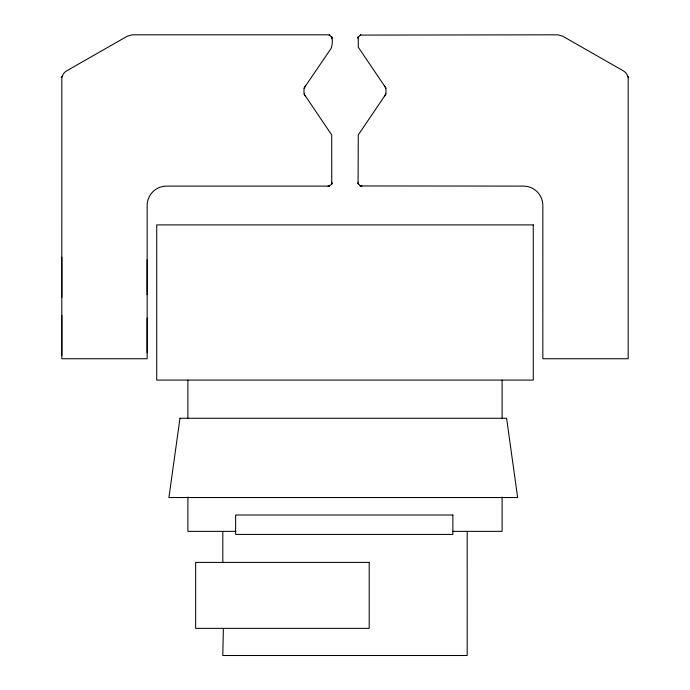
<?xml version="1.0" encoding="UTF-8"?>
<svg xmlns="http://www.w3.org/2000/svg" width="690" height="690" viewBox="0 0 690 690"><rect width="100%" height="100%" fill="white"/><g stroke="black" fill="none" stroke-linecap="round" stroke-linejoin="round"><path stroke-width="1.03" d="M223.388 628.349L222.801 655.5L467.199 655.5L467.19 531.36M303.902 93.814L331.735 134.938L331.743 184.006L332.226 183.523L330.769 184.972L328.026 186.11L166.557 186.11A19.398 19.398 0 0 0 147.16 205.508L147.151 358.74L61.807 358.74L61.815 79.238A9.695 9.695 0 0 1 66.706 70.82L127.469 36.096L132.282 34.819L328.026 34.819C333.908 35.751 332.451 44.082 331.226 48.24L303.902 88.329M386.098 88.329L358.265 47.196L358.257 36.924L357.774 37.407L360.542 35.095L557.718 34.819L562.531 36.096L623.294 70.82A9.695 9.695 0 0 1 628.185 79.238L628.193 358.74L542.849 358.74L542.84 205.508A19.398 19.398 0 0 0 523.443 186.11L360.197 185.946L360.689 186.429L358.369 183.661L358.093 182.229L358.265 134.938L386.098 93.814M358.093 38.7L358.369 37.269M331.631 183.661L331.907 182.229M360.542 35.095L360.689 34.5L360.197 34.983M329.458 185.834L329.311 186.429L329.803 185.946L328.026 186.11M61.298 77.53L61.91 76.478M235.833 531.36L187.887 531.36L187.887 497.024M452.606 531.36L502.113 531.36L502.113 497.024M360.542 185.834L361.974 186.11M331.631 37.269L332.226 37.407L331.743 36.924L331.907 38.7M358.369 183.661L357.774 183.523L358.257 184.006L358.093 182.229M329.803 34.983L329.311 34.5L329.458 35.095M628.09 76.478L628.702 77.53M502.113 380.069L502.113 418.701M222.81 531.36L222.81 562.402M187.887 380.069L187.887 418.701M147.16 259.82L147.16 294.725M147.16 318.004L147.16 352.918M61.815 257.137L61.815 297.407M61.815 315.321L61.815 355.6M384.39 85.577A9.695 9.695 0 0 1 384.39 96.557M305.61 96.557A9.695 9.695 0 0 1 305.61 85.577M179.978 418.269L168.912 497.542L517.655 497.542L506.589 418.269L179.978 418.269M533.275 224.906L156.725 224.906L156.725 380.069L533.275 380.069L533.275 224.906M452.873 515.016L235.635 515.016L235.635 534.414L452.873 534.414L452.873 515.016M369.202 562.402L195.65 562.402L195.65 628.349L369.202 628.349L369.202 562.402"/></g></svg>
